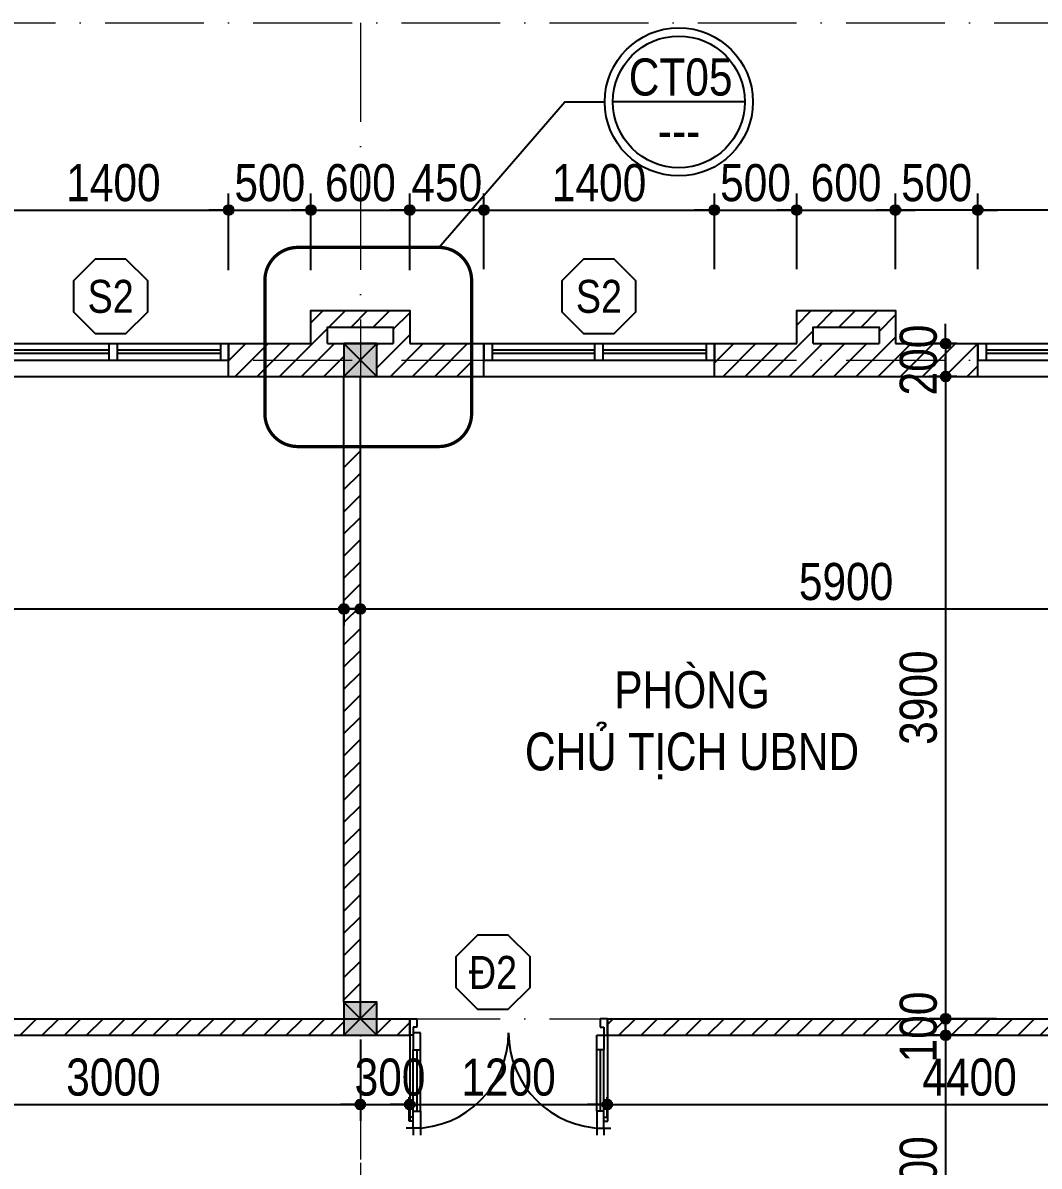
# Model space of a CAD drawing. Extents: x -1107188 to -523840, y 39692 to 514392.
# Drawn here: x -1075670 to -1069497, y 477881 to 484823 of the extents above; entities that cross this region are included whole.
import ezdxf
from ezdxf.enums import TextEntityAlignment as Align

# ---------------------------------------------------------------- set-up
doc = ezdxf.new("R2010")
doc.units = 0
doc.linetypes.add('ACAD_ISO10W100', pattern=[18, 12, -3, 0, -3])
doc.linetypes.add('DASHED2', pattern=[0.375, 0.25, -0.125])
doc.layers.get('DEFPOINTS').update_dxf_attribs({"linetype": 'CONTINUOUS'})
for name, color, linetype in [('009', 251, 'CONTINUOUS'), ('daucat', 220, 'CONTINUOUS'), ('DIM', 1, 'CONTINUOUS'), ('DOOR', 20, 'CONTINUOUS'), ('MEDIUM', 2, 'CONTINUOUS'), ('TAGS', 60, 'CONTINUOUS'), ('TEXT', 7, 'CONTINUOUS'), ('TUONG', 131, 'CONTINUOUS'), ('WALL', 4, 'CONTINUOUS')]:
    doc.layers.add(name, color=color, linetype=linetype)
doc.layers.add('TRUC', color=24, linetype='CONTINUOUS', lineweight=0)
doc.styles.add('1', font='', dxfattribs={"height": 250})
doc.styles.add('HEL-CONDENSE', font='')
doc.styles.add('VNI-HELVE-CONDENSEN', font='')
doc.styles.get('1').set_extended_font_data('VNI-Helve-Condense')
doc.styles.get('HEL-CONDENSE').set_extended_font_data('VNI-Helve-Condense')
doc.styles.get('VNI-HELVE-CONDENSEN').set_extended_font_data('VNI-Helve-Condense')
doc.dimstyles.new('D100', dxfattribs={"dimtxt": 225, "dimasz": 1.2, "dimexe": 100, "dimexo": 0, "dimgap": 50, "dimtad": 1, "dimdec": 0, "dimzin": 13, "dimdsep": 46, "dimtxsty": 'HEL-CONDENSE', "dimblk": 'D50', "dimcen": 0, "dimclrd": 1, "dimclre": 1, "dimclrt": 7, "dimadec": 0, "dimazin": 0, "dimtfac": 1, "dimtdec": 0, "dimtmove": 0, "dimatfit": 3, "dimldrblk": 'D50', "dimfxl": 1, "dimtolj": 1, "dimtzin": 13, "dimarcsym": 0})

# ---------------------------------------------------------------- blocks, each defined once
blk = doc.blocks.new('s11')
at = {"layer": 'DOOR'}
for p, q in [((0, 0), (0, -100)), ((1400, 0), (0, 0)), ((50, 0), (50, -100)), ((1350, 0), (1350, -100)), ((1400, 0), (1400, -100)), ((1400, -100), (0, -100))]:
    blk.add_line(p, q, dxfattribs=at)
at = {"layer": 'DOOR', "linetype": 'ByBlock', "lineweight": -2}
for p, q in [((675, -100), (675, 0)), ((725, -100), (725, 0))]:
    blk.add_line(p, q, dxfattribs=at)
at = {"layer": 'DOOR', "color": 251}
for p, q in [((50, -40), (675, -40)), ((50, -60), (675, -60)), ((725, -40), (1350, -40)), ((725, -60), (1350, -60))]:
    blk.add_line(p, q, dxfattribs=at)
blk = doc.blocks.new('A$C225A2996')
at = {"layer": 'WALL'}
blk.add_hatch(color=4, dxfattribs=at).paths.add_polyline_path([(531.4, 81.6), (731.4, 81.6), (731.4, 281.6), (531.4, 281.6)])
at = {"layer": 'WALL', "color": 4}
for p, q in [((531.4, 281.6), (731.4, 81.6)), ((531.4, 81.6), (731.4, 281.6))]:
    blk.add_line(p, q, dxfattribs=at)
blk.add_lwpolyline([(531.4, 81.6), (731.4, 81.6), (731.4, 281.6), (531.4, 281.6)], close=True, dxfattribs=at)
blk = doc.blocks.new('KH-CUADI')
at = {"layer": 'TAGS'}
blk.add_lwpolyline([(-124.3, 300), (-300, 124.3), (-300, -124.3), (-124.3, -300), (124.3, -300), (300, -124.3), (300, 124.3), (124.3, 300)], close=True, dxfattribs=at)
at = {"layer": 'TAGS', "style": 'VNI-HELVE-CONDENSEN'}
blk.add_attdef('D', text='', height=300, dxfattribs=at).set_placement((0, 0), align=Align.MIDDLE)
blk = doc.blocks.new('A$C48B57989')
at = {"layer": 'DOOR'}
for p, q in [((-446, 752.5), (-403.1, 752.5)), ((-446, 652.5), (-446, 752.5)), ((-403.1, 702.5), (-424.6, 702.5)), ((-424.6, 702.5), (-424.6, 652.5)), ((-403.1, 752.5), (-403.1, 702.5)), ((711.1, 752.5), (711.1, 702.5)), ((754, 752.5), (711.1, 752.5)), ((711.1, 702.5), (732.6, 702.5)), ((732.6, 702.5), (732.6, 652.5)), ((754, 652.5), (754, 752.5)), ((-424.6, 652.5), (-446, 652.5)), ((-381.7, 666.8), (-424.6, 666.8)), ((-424.6, 666.8), (-424.6, 563.9)), ((-381.7, 563.9), (-381.7, 666.8)), ((689.7, 563.9), (689.7, 652.5)), ((689.7, 652.5), (732.6, 652.5)), ((732.6, 652.5), (754, 652.5)), ((732.6, 652.5), (732.6, 563.9)), ((-424.6, 563.9), (-381.7, 563.9)), ((-424.6, 171.4), (-424.6, 563.9)), ((-403.1, 563.9), (-403.1, 191)), ((-381.7, 191), (-381.7, 563.9)), ((689.7, 191), (689.7, 563.9)), ((732.6, 563.9), (689.7, 563.9)), ((711.1, 563.9), (711.1, 191)), ((732.6, 171.4), (732.6, 563.9)), ((-448.8, 131.8), (-448.8, 277.2)), ((-443.9, 277.2), (-448.8, 277.2)), ((-443.9, 156), (-443.9, 277.2)), ((752, 156), (752, 277.2)), ((752, 277.2), (756.8, 277.2)), ((756.8, 131.8), (756.8, 277.2)), ((-424.6, 156), (-443.9, 156)), ((-424.6, 191), (-381.7, 191)), ((-424.6, 88.2), (-424.6, 191)), ((-424.6, 131.8), (-424.6, 156)), ((-381.7, 191), (-381.7, 88.2)), ((732.6, 191), (689.7, 191)), ((689.7, 191), (689.7, 88.2)), ((732.6, 88.2), (732.6, 191)), ((732.6, 131.8), (732.6, 156)), ((732.6, 156), (752, 156)), ((-424.6, 88.2), (-467.4, 88.2)), ((-424.6, 131.8), (-448.8, 131.8)), ((-424.6, 88.2), (-424.6, 45.3)), ((-381.7, 88.2), (-424.6, 88.2)), ((-381.7, 88.2), (-381.7, 45.3)), ((689.7, 88.2), (689.7, 45.3)), ((689.7, 88.2), (732.6, 88.2)), ((732.6, 131.8), (756.8, 131.8)), ((732.6, 88.2), (732.6, 45.3)), ((732.6, 88.2), (775.4, 88.2))]:
    blk.add_line(p, q, dxfattribs=at)
at = {"layer": 'DOOR', "color": 251}
for centre, major_axis, start_param, end_param in [((-424.6, 666.8), (409.1, 409.1), 3.926991, 5.497787), ((732.6, 666.8), (-409.1, 409.1), 0.785398, 2.356194)]:
    blk.add_ellipse(centre, major_axis=major_axis, ratio=1, start_param=start_param, end_param=end_param, dxfattribs=at)
blk = doc.blocks.new('D50')
at = {"layer": 'DIM'}
blk.add_hatch(color=256, dxfattribs=at).paths.add_polyline_path([(25, 0, 1), (-25, 0, 1)])
blk.add_line((25, 0), (100, 0), dxfattribs=at)
blk.add_circle((0, 0), 25, dxfattribs=at)
blk = doc.blocks.new('*D203')
at = {"layer": 'DEFPOINTS', "color": 0, "transparency": 16777216}
for p in [(-1073319.9, 483686.4), (-1073919.9, 483321.7), (-1073319.9, 483321.7)]:
    blk.add_point(p, dxfattribs=at)
at = {"layer": 'DIM', "color": 1, "lineweight": -2, "transparency": 16777216}
for p, q in [((-1073919.9, 483321.7), (-1073919.9, 483786.4)), ((-1073319.9, 483321.7), (-1073319.9, 483786.4)), ((-1073918.7, 483686.4), (-1073321.1, 483686.4))]:
    blk.add_line(p, q, dxfattribs=at)
at = {"layer": 'DIM', "color": 1, "lineweight": -2, "transparency": 16777216, "xscale": 1.199999999999999, "yscale": 1.199999999999999, "zscale": 1.199999999999999, "rotation": 180}
blk.add_blockref('D50', (-1073919.9, 483686.4), dxfattribs=at)
at = {"layer": 'DIM', "color": 1, "lineweight": -2, "transparency": 16777216, "xscale": 1.199999999999999, "yscale": 1.199999999999999, "zscale": 1.199999999999999}
blk.add_blockref('D50', (-1073319.9, 483686.4), dxfattribs=at)
at = {"layer": 'DIM', "color": 7, "transparency": 16777216, "insert": (-1073619.9, 483851.3), "char_height": 225, "attachment_point": 5, "style": 'HEL-CONDENSE'}
blk.add_mtext('\\A1;600', dxfattribs=at)
blk = doc.blocks.new('*D204')
at = {"layer": 'DEFPOINTS', "color": 0, "transparency": 16777216}
for p in [(-1072869.9, 483686.4), (-1073319.9, 483321.7), (-1072869.9, 483328)]:
    blk.add_point(p, dxfattribs=at)
at = {"layer": 'DIM', "color": 1, "lineweight": -2, "transparency": 16777216}
for p, q in [((-1073319.9, 483321.7), (-1073319.9, 483786.4)), ((-1072869.9, 483328), (-1072869.9, 483786.4)), ((-1073318.7, 483686.4), (-1072871.1, 483686.4))]:
    blk.add_line(p, q, dxfattribs=at)
at = {"layer": 'DIM', "color": 1, "lineweight": -2, "transparency": 16777216, "xscale": 1.199999999999999, "yscale": 1.199999999999999, "zscale": 1.199999999999999, "rotation": 180}
blk.add_blockref('D50', (-1073319.9, 483686.4), dxfattribs=at)
at = {"layer": 'DIM', "color": 1, "lineweight": -2, "transparency": 16777216, "xscale": 1.199999999999999, "yscale": 1.199999999999999, "zscale": 1.199999999999999}
blk.add_blockref('D50', (-1072869.9, 483686.4), dxfattribs=at)
at = {"layer": 'DIM', "color": 7, "transparency": 16777216, "insert": (-1073094.9, 483851.3), "char_height": 225, "attachment_point": 5, "style": 'HEL-CONDENSE'}
blk.add_mtext('\\A1;450', dxfattribs=at)
blk = doc.blocks.new('*D205')
at = {"layer": 'DEFPOINTS', "color": 0, "transparency": 16777216}
for p in [(-1070369.9, 483686.4), (-1070969.9, 483328), (-1070369.9, 483328)]:
    blk.add_point(p, dxfattribs=at)
at = {"layer": 'DIM', "color": 1, "lineweight": -2, "transparency": 16777216}
for p, q in [((-1070969.9, 483328), (-1070969.9, 483786.4)), ((-1070369.9, 483328), (-1070369.9, 483786.4)), ((-1070968.7, 483686.4), (-1070371.1, 483686.4))]:
    blk.add_line(p, q, dxfattribs=at)
at = {"layer": 'DIM', "color": 1, "lineweight": -2, "transparency": 16777216, "xscale": 1.199999999999999, "yscale": 1.199999999999999, "zscale": 1.199999999999999, "rotation": 180}
blk.add_blockref('D50', (-1070969.9, 483686.4), dxfattribs=at)
at = {"layer": 'DIM', "color": 1, "lineweight": -2, "transparency": 16777216, "xscale": 1.199999999999999, "yscale": 1.199999999999999, "zscale": 1.199999999999999}
blk.add_blockref('D50', (-1070369.9, 483686.4), dxfattribs=at)
at = {"layer": 'DIM', "color": 7, "transparency": 16777216, "insert": (-1070669.9, 483851.3), "char_height": 225, "attachment_point": 5, "style": 'HEL-CONDENSE'}
blk.add_mtext('\\A1;600', dxfattribs=at)
blk = doc.blocks.new('*D266')
at = {"layer": 'DEFPOINTS', "color": 0, "transparency": 16777216}
for p in [(-1069997, 482875.8), (-1070065.2, 482675.8), (-1069997, 482675.8)]:
    blk.add_point(p, dxfattribs=at)
at = {"layer": 'DIM', "color": 1, "lineweight": -2, "transparency": 16777216}
for p, q in [((-1069997, 482875.8), (-1070165.2, 482875.8)), ((-1070065.2, 482874.6), (-1070065.2, 482677)), ((-1069997, 482675.8), (-1070165.2, 482675.8))]:
    blk.add_line(p, q, dxfattribs=at)
at = {"layer": 'DIM', "color": 1, "lineweight": -2, "transparency": 16777216, "xscale": 1.199999999999999, "yscale": 1.199999999999999, "zscale": 1.199999999999999}
for p, rotation in [((-1070065.2, 482875.8), 90), ((-1070065.2, 482675.8), 270)]:
    blk.add_blockref('D50', p, dxfattribs=dict(at, rotation=rotation))
at = {"layer": 'DIM', "color": 7, "transparency": 16777216, "insert": (-1070230.1, 482775.8), "char_height": 225, "attachment_point": 5, "rotation": 90, "style": 'HEL-CONDENSE'}
blk.add_mtext('\\A1;200', dxfattribs=at)
blk = doc.blocks.new('*D267')
at = {"layer": 'DEFPOINTS', "color": 0, "transparency": 16777216}
for p in [(-1069997, 482675.8), (-1070065.2, 478775.8), (-1069755.4, 478775.8)]:
    blk.add_point(p, dxfattribs=at)
at = {"layer": 'DIM', "color": 1, "lineweight": -2, "transparency": 16777216}
for p, q in [((-1069997, 482675.8), (-1070165.2, 482675.8)), ((-1070065.2, 482674.6), (-1070065.2, 478777)), ((-1069755.4, 478775.8), (-1070165.2, 478775.8))]:
    blk.add_line(p, q, dxfattribs=at)
at = {"layer": 'DIM', "color": 1, "lineweight": -2, "transparency": 16777216, "xscale": 1.199999999999999, "yscale": 1.199999999999999, "zscale": 1.199999999999999}
for p, rotation in [((-1070065.2, 482675.8), 90), ((-1070065.2, 478775.8), 270)]:
    blk.add_blockref('D50', p, dxfattribs=dict(at, rotation=rotation))
at = {"layer": 'DIM', "color": 7, "transparency": 16777216, "insert": (-1070230.1, 480725.8), "char_height": 225, "attachment_point": 5, "rotation": 90, "style": 'HEL-CONDENSE'}
blk.add_mtext('\\A1;3900', dxfattribs=at)
blk = doc.blocks.new('*D268')
at = {"layer": 'DEFPOINTS', "color": 0, "transparency": 16777216}
for p in [(-1069755.4, 478775.8), (-1070065.2, 478675.8), (-1069755.4, 478675.8)]:
    blk.add_point(p, dxfattribs=at)
at = {"layer": 'DIM', "color": 1, "lineweight": -2, "transparency": 16777216}
for p, q in [((-1069755.4, 478775.8), (-1070165.2, 478775.8)), ((-1070065.2, 478777), (-1070065.2, 478778.2)), ((-1070065.2, 478775.8), (-1070065.2, 478675.8)), ((-1069755.4, 478675.8), (-1070165.2, 478675.8)), ((-1070065.2, 478674.6), (-1070065.2, 478673.4))]:
    blk.add_line(p, q, dxfattribs=at)
at = {"layer": 'DIM', "color": 1, "lineweight": -2, "transparency": 16777216, "xscale": 1.199999999999999, "yscale": 1.199999999999999, "zscale": 1.199999999999999}
for p, rotation in [((-1070065.2, 478775.8), 270), ((-1070065.2, 478675.8), 90)]:
    blk.add_blockref('D50', p, dxfattribs=dict(at, rotation=rotation))
at = {"layer": 'DIM', "color": 7, "transparency": 16777216, "insert": (-1070230.1, 478725.8), "char_height": 225, "attachment_point": 5, "rotation": 90, "style": 'HEL-CONDENSE'}
blk.add_mtext('\\A1;100', dxfattribs=at)
blk = doc.blocks.new('*D269')
at = {"layer": 'DEFPOINTS', "color": 0, "transparency": 16777216}
for p in [(-1069755.4, 478675.8), (-1070065.2, 476875.8), (-1069593.3, 476875.8)]:
    blk.add_point(p, dxfattribs=at)
at = {"layer": 'DIM', "color": 1, "lineweight": -2, "transparency": 16777216}
for p, q in [((-1069755.4, 478675.8), (-1070165.2, 478675.8)), ((-1070065.2, 478674.6), (-1070065.2, 476877)), ((-1069593.3, 476875.8), (-1070165.2, 476875.8))]:
    blk.add_line(p, q, dxfattribs=at)
at = {"layer": 'DIM', "color": 1, "lineweight": -2, "transparency": 16777216, "xscale": 1.199999999999999, "yscale": 1.199999999999999, "zscale": 1.199999999999999}
for p, rotation in [((-1070065.2, 478675.8), 90), ((-1070065.2, 476875.8), 270)]:
    blk.add_blockref('D50', p, dxfattribs=dict(at, rotation=rotation))
at = {"layer": 'DIM', "color": 7, "transparency": 16777216, "insert": (-1070230.1, 477775.8), "char_height": 225, "attachment_point": 5, "rotation": 90, "style": 'HEL-CONDENSE'}
blk.add_mtext('\\A1;1800', dxfattribs=at)
blk = doc.blocks.new('*D329')
at = {"layer": 'DEFPOINTS', "color": 0, "linetype": 'Continuous', "transparency": 16777216}
for p in [(-1076619.9, 478675.8), (-1073619.9, 478650.8), (-1073619.9, 478255.3)]:
    blk.add_point(p, dxfattribs=at)
at = {"layer": 'DIM', "color": 1, "linetype": 'Continuous', "lineweight": -2, "transparency": 16777216}
for p, q in [((-1076619.9, 478675.8), (-1076619.9, 478155.3)), ((-1073619.9, 478650.8), (-1073619.9, 478155.3)), ((-1076618.7, 478255.3), (-1073621.1, 478255.3))]:
    blk.add_line(p, q, dxfattribs=at)
at = {"layer": 'DIM', "color": 1, "linetype": 'Continuous', "lineweight": -2, "transparency": 16777216, "xscale": 1.199999999999999, "yscale": 1.199999999999999, "zscale": 1.199999999999999, "rotation": 180}
blk.add_blockref('D50', (-1076619.9, 478255.3), dxfattribs=at)
at = {"layer": 'DIM', "color": 1, "linetype": 'Continuous', "lineweight": -2, "transparency": 16777216, "xscale": 1.199999999999999, "yscale": 1.199999999999999, "zscale": 1.199999999999999}
blk.add_blockref('D50', (-1073619.9, 478255.3), dxfattribs=at)
at = {"layer": 'DIM', "color": 7, "linetype": 'Continuous', "transparency": 16777216, "insert": (-1075119.9, 478420.2), "char_height": 225, "attachment_point": 5, "style": 'HEL-CONDENSE'}
blk.add_mtext('\\A1;3000', dxfattribs=at)
blk = doc.blocks.new('*D330')
at = {"layer": 'DEFPOINTS', "color": 0, "linetype": 'Continuous', "transparency": 16777216}
for p in [(-1073619.9, 478650.8), (-1073319.9, 478675.8), (-1073319.9, 478255.3)]:
    blk.add_point(p, dxfattribs=at)
at = {"layer": 'DIM', "color": 1, "linetype": 'Continuous', "lineweight": -2, "transparency": 16777216}
for p, q in [((-1073619.9, 478650.8), (-1073619.9, 478155.3)), ((-1073319.9, 478675.8), (-1073319.9, 478155.3)), ((-1073618.7, 478255.3), (-1073321.1, 478255.3))]:
    blk.add_line(p, q, dxfattribs=at)
at = {"layer": 'DIM', "color": 1, "linetype": 'Continuous', "lineweight": -2, "transparency": 16777216, "xscale": 1.199999999999999, "yscale": 1.199999999999999, "zscale": 1.199999999999999, "rotation": 180}
blk.add_blockref('D50', (-1073619.9, 478255.3), dxfattribs=at)
at = {"layer": 'DIM', "color": 1, "linetype": 'Continuous', "lineweight": -2, "transparency": 16777216, "xscale": 1.199999999999999, "yscale": 1.199999999999999, "zscale": 1.199999999999999}
blk.add_blockref('D50', (-1073319.9, 478255.3), dxfattribs=at)
at = {"layer": 'DIM', "color": 7, "linetype": 'Continuous', "transparency": 16777216, "insert": (-1073439.9, 478420.2), "char_height": 225, "attachment_point": 5, "style": 'HEL-CONDENSE'}
blk.add_mtext('\\A1;300', dxfattribs=at)
blk = doc.blocks.new('*D331')
at = {"layer": 'DEFPOINTS', "color": 0, "linetype": 'Continuous', "transparency": 16777216}
for p in [(-1073319.9, 478675.8), (-1072119.9, 478675.8), (-1072119.9, 478255.3)]:
    blk.add_point(p, dxfattribs=at)
at = {"layer": 'DIM', "color": 1, "linetype": 'Continuous', "lineweight": -2, "transparency": 16777216}
for p, q in [((-1073319.9, 478675.8), (-1073319.9, 478155.3)), ((-1072119.9, 478675.8), (-1072119.9, 478155.3)), ((-1073318.7, 478255.3), (-1072121.1, 478255.3))]:
    blk.add_line(p, q, dxfattribs=at)
at = {"layer": 'DIM', "color": 1, "linetype": 'Continuous', "lineweight": -2, "transparency": 16777216, "xscale": 1.199999999999999, "yscale": 1.199999999999999, "zscale": 1.199999999999999, "rotation": 180}
blk.add_blockref('D50', (-1073319.9, 478255.3), dxfattribs=at)
at = {"layer": 'DIM', "color": 1, "linetype": 'Continuous', "lineweight": -2, "transparency": 16777216, "xscale": 1.199999999999999, "yscale": 1.199999999999999, "zscale": 1.199999999999999}
blk.add_blockref('D50', (-1072119.9, 478255.3), dxfattribs=at)
at = {"layer": 'DIM', "color": 7, "linetype": 'Continuous', "transparency": 16777216, "insert": (-1072719.9, 478420.2), "char_height": 225, "attachment_point": 5, "style": 'HEL-CONDENSE'}
blk.add_mtext('\\A1;1200', dxfattribs=at)
blk = doc.blocks.new('*D332')
at = {"layer": 'DEFPOINTS', "color": 0, "linetype": 'Continuous', "transparency": 16777216}
for p in [(-1072119.9, 478675.8), (-1067719.9, 478675.8), (-1067719.9, 478255.3)]:
    blk.add_point(p, dxfattribs=at)
at = {"layer": 'DIM', "color": 1, "linetype": 'Continuous', "lineweight": -2, "transparency": 16777216}
for p, q in [((-1072119.9, 478675.8), (-1072119.9, 478155.3)), ((-1067719.9, 478675.8), (-1067719.9, 478155.3)), ((-1072118.7, 478255.3), (-1067721.1, 478255.3))]:
    blk.add_line(p, q, dxfattribs=at)
at = {"layer": 'DIM', "color": 1, "linetype": 'Continuous', "lineweight": -2, "transparency": 16777216, "xscale": 1.199999999999999, "yscale": 1.199999999999999, "zscale": 1.199999999999999, "rotation": 180}
blk.add_blockref('D50', (-1072119.9, 478255.3), dxfattribs=at)
at = {"layer": 'DIM', "color": 1, "linetype": 'Continuous', "lineweight": -2, "transparency": 16777216, "xscale": 1.199999999999999, "yscale": 1.199999999999999, "zscale": 1.199999999999999}
blk.add_blockref('D50', (-1067719.9, 478255.3), dxfattribs=at)
at = {"layer": 'DIM', "color": 7, "linetype": 'Continuous', "transparency": 16777216, "insert": (-1069919.9, 478420.2), "char_height": 225, "attachment_point": 5, "style": 'HEL-CONDENSE'}
blk.add_mtext('\\A1;4400', dxfattribs=at)
blk = doc.blocks.new('A$C5F494123')
at = {"layer": 'TAGS', "color": 254, "ltscale": 1000}
blk.add_line((400, 0), (-400, 0), dxfattribs=at)
at = {"layer": 'TAGS', "ltscale": 1000}
blk.add_circle((0, 0), 450, dxfattribs=at)
at = {"layer": 'TAGS', "color": 254, "ltscale": 1000}
blk.add_circle((0, 0), 400, dxfattribs=at)
at = {"layer": 'TAGS', "ltscale": 1000, "style": 'VNI-HELVE-CONDENSEN'}
blk.add_attdef('A', (-84, 67), '', height=225, dxfattribs=at)
blk.add_attdef('A', text='', height=225, dxfattribs=at).set_placement((1.1, -61.7), align=Align.TOP_CENTER)
blk = doc.blocks.new('*D362')
at = {"layer": 'DEFPOINTS', "color": 0, "transparency": 16777216}
for p in [(-1069869.9, 483686.4), (-1069869.9, 483328), (-1068469.9, 483328)]:
    blk.add_point(p, dxfattribs=at)
at = {"layer": 'DIM', "color": 1, "lineweight": -2, "transparency": 16777216}
for p, q in [((-1069869.9, 483328), (-1069869.9, 483786.4)), ((-1068469.9, 483328), (-1068469.9, 483786.4)), ((-1068471.1, 483686.4), (-1069868.7, 483686.4))]:
    blk.add_line(p, q, dxfattribs=at)
at = {"layer": 'DIM', "color": 1, "lineweight": -2, "transparency": 16777216, "xscale": 1.199999999999999, "yscale": 1.199999999999999, "zscale": 1.199999999999999, "rotation": 180}
blk.add_blockref('D50', (-1069869.9, 483686.4), dxfattribs=at)
at = {"layer": 'DIM', "color": 1, "lineweight": -2, "transparency": 16777216, "xscale": 1.199999999999999, "yscale": 1.199999999999999, "zscale": 1.199999999999999}
blk.add_blockref('D50', (-1068469.9, 483686.4), dxfattribs=at)
at = {"layer": 'DIM', "color": 7, "transparency": 16777216, "insert": (-1069169.9, 483851.3), "char_height": 225, "attachment_point": 5, "style": 'HEL-CONDENSE'}
blk.add_mtext('\\A1;1400', dxfattribs=at)
blk = doc.blocks.new('*D363')
at = {"layer": 'DEFPOINTS', "color": 0, "transparency": 16777216}
for p in [(-1070369.9, 483686.4), (-1070369.9, 483328), (-1069869.9, 483328)]:
    blk.add_point(p, dxfattribs=at)
at = {"layer": 'DIM', "color": 1, "lineweight": -2, "transparency": 16777216}
for p, q in [((-1070369.9, 483328), (-1070369.9, 483786.4)), ((-1069869.9, 483328), (-1069869.9, 483786.4)), ((-1069871.1, 483686.4), (-1070368.7, 483686.4))]:
    blk.add_line(p, q, dxfattribs=at)
at = {"layer": 'DIM', "color": 1, "lineweight": -2, "transparency": 16777216, "xscale": 1.199999999999999, "yscale": 1.199999999999999, "zscale": 1.199999999999999, "rotation": 180}
blk.add_blockref('D50', (-1070369.9, 483686.4), dxfattribs=at)
at = {"layer": 'DIM', "color": 1, "lineweight": -2, "transparency": 16777216, "xscale": 1.199999999999999, "yscale": 1.199999999999999, "zscale": 1.199999999999999}
blk.add_blockref('D50', (-1069869.9, 483686.4), dxfattribs=at)
at = {"layer": 'DIM', "color": 7, "transparency": 16777216, "insert": (-1070119.9, 483851.3), "char_height": 225, "attachment_point": 5, "style": 'HEL-CONDENSE'}
blk.add_mtext('\\A1;500', dxfattribs=at)
blk = doc.blocks.new('*D364')
at = {"layer": 'DEFPOINTS', "color": 0, "transparency": 16777216}
for p in [(-1071469.9, 483686.4), (-1072869.9, 483328), (-1071469.9, 483328)]:
    blk.add_point(p, dxfattribs=at)
at = {"layer": 'DIM', "color": 1, "lineweight": -2, "transparency": 16777216}
for p, q in [((-1072869.9, 483328), (-1072869.9, 483786.4)), ((-1071469.9, 483328), (-1071469.9, 483786.4)), ((-1072868.7, 483686.4), (-1071471.1, 483686.4))]:
    blk.add_line(p, q, dxfattribs=at)
at = {"layer": 'DIM', "color": 1, "lineweight": -2, "transparency": 16777216, "xscale": 1.199999999999999, "yscale": 1.199999999999999, "zscale": 1.199999999999999, "rotation": 180}
blk.add_blockref('D50', (-1072869.9, 483686.4), dxfattribs=at)
at = {"layer": 'DIM', "color": 1, "lineweight": -2, "transparency": 16777216, "xscale": 1.199999999999999, "yscale": 1.199999999999999, "zscale": 1.199999999999999}
blk.add_blockref('D50', (-1071469.9, 483686.4), dxfattribs=at)
at = {"layer": 'DIM', "color": 7, "transparency": 16777216, "insert": (-1072169.9, 483851.3), "char_height": 225, "attachment_point": 5, "style": 'HEL-CONDENSE'}
blk.add_mtext('\\A1;1400', dxfattribs=at)
blk = doc.blocks.new('*D365')
at = {"layer": 'DEFPOINTS', "color": 0, "transparency": 16777216}
for p in [(-1070969.9, 483686.4), (-1071469.9, 483328), (-1070969.9, 483328)]:
    blk.add_point(p, dxfattribs=at)
at = {"layer": 'DIM', "color": 1, "lineweight": -2, "transparency": 16777216}
for p, q in [((-1071469.9, 483328), (-1071469.9, 483786.4)), ((-1070969.9, 483328), (-1070969.9, 483786.4)), ((-1071468.7, 483686.4), (-1070971.1, 483686.4))]:
    blk.add_line(p, q, dxfattribs=at)
at = {"layer": 'DIM', "color": 1, "lineweight": -2, "transparency": 16777216, "xscale": 1.199999999999999, "yscale": 1.199999999999999, "zscale": 1.199999999999999, "rotation": 180}
blk.add_blockref('D50', (-1071469.9, 483686.4), dxfattribs=at)
at = {"layer": 'DIM', "color": 1, "lineweight": -2, "transparency": 16777216, "xscale": 1.199999999999999, "yscale": 1.199999999999999, "zscale": 1.199999999999999}
blk.add_blockref('D50', (-1070969.9, 483686.4), dxfattribs=at)
at = {"layer": 'DIM', "color": 7, "transparency": 16777216, "insert": (-1071219.9, 483851.3), "char_height": 225, "attachment_point": 5, "style": 'HEL-CONDENSE'}
blk.add_mtext('\\A1;500', dxfattribs=at)
blk = doc.blocks.new('*D352')
at = {"layer": 'DEFPOINTS', "color": 0, "transparency": 16777216}
for p in [(-1074419.9, 483686.4), (-1075819.9, 483321.7), (-1074419.9, 483321.7)]:
    blk.add_point(p, dxfattribs=at)
at = {"layer": 'DIM', "color": 1, "lineweight": -2, "transparency": 16777216}
for p, q in [((-1075819.9, 483321.7), (-1075819.9, 483786.4)), ((-1074419.9, 483321.7), (-1074419.9, 483786.4)), ((-1075818.7, 483686.4), (-1074421.1, 483686.4))]:
    blk.add_line(p, q, dxfattribs=at)
at = {"layer": 'DIM', "color": 1, "lineweight": -2, "transparency": 16777216, "xscale": 1.199999999999999, "yscale": 1.199999999999999, "zscale": 1.199999999999999, "rotation": 180}
blk.add_blockref('D50', (-1075819.9, 483686.4), dxfattribs=at)
at = {"layer": 'DIM', "color": 1, "lineweight": -2, "transparency": 16777216, "xscale": 1.199999999999999, "yscale": 1.199999999999999, "zscale": 1.199999999999999}
blk.add_blockref('D50', (-1074419.9, 483686.4), dxfattribs=at)
at = {"layer": 'DIM', "color": 7, "transparency": 16777216, "insert": (-1075119.9, 483851.3), "char_height": 225, "attachment_point": 5, "style": 'HEL-CONDENSE'}
blk.add_mtext('\\A1;1400', dxfattribs=at)
blk = doc.blocks.new('*D353')
at = {"layer": 'DEFPOINTS', "color": 0, "transparency": 16777216}
for p in [(-1073919.9, 483686.4), (-1074419.9, 483321.7), (-1073919.9, 483321.7)]:
    blk.add_point(p, dxfattribs=at)
at = {"layer": 'DIM', "color": 1, "lineweight": -2, "transparency": 16777216}
for p, q in [((-1074419.9, 483321.7), (-1074419.9, 483786.4)), ((-1073919.9, 483321.7), (-1073919.9, 483786.4)), ((-1074418.7, 483686.4), (-1073921.1, 483686.4))]:
    blk.add_line(p, q, dxfattribs=at)
at = {"layer": 'DIM', "color": 1, "lineweight": -2, "transparency": 16777216, "xscale": 1.199999999999999, "yscale": 1.199999999999999, "zscale": 1.199999999999999, "rotation": 180}
blk.add_blockref('D50', (-1074419.9, 483686.4), dxfattribs=at)
at = {"layer": 'DIM', "color": 1, "lineweight": -2, "transparency": 16777216, "xscale": 1.199999999999999, "yscale": 1.199999999999999, "zscale": 1.199999999999999}
blk.add_blockref('D50', (-1073919.9, 483686.4), dxfattribs=at)
at = {"layer": 'DIM', "color": 7, "transparency": 16777216, "insert": (-1074169.9, 483851.3), "char_height": 225, "attachment_point": 5, "style": 'HEL-CONDENSE'}
blk.add_mtext('\\A1;500', dxfattribs=at)
blk = doc.blocks.new('*D377')
at = {"layer": 'DEFPOINTS', "color": 0, "transparency": 16777216}
for p in [(-1082119.9, 481275.7), (-1073719.9, 481275.7), (-1073719.9, 481264.6)]:
    blk.add_point(p, dxfattribs=at)
at = {"layer": 'DIM', "color": 1, "lineweight": -2, "transparency": 16777216}
for p, q in [((-1082119.9, 481275.7), (-1082119.9, 481164.6)), ((-1082118.7, 481264.6), (-1073721.1, 481264.6)), ((-1073719.9, 481275.7), (-1073719.9, 481164.6))]:
    blk.add_line(p, q, dxfattribs=at)
at = {"layer": 'DIM', "color": 1, "lineweight": -2, "transparency": 16777216, "xscale": 1.199999999999999, "yscale": 1.199999999999999, "zscale": 1.199999999999999, "rotation": 180}
blk.add_blockref('D50', (-1082119.9, 481264.6), dxfattribs=at)
at = {"layer": 'DIM', "color": 1, "lineweight": -2, "transparency": 16777216, "xscale": 1.199999999999999, "yscale": 1.199999999999999, "zscale": 1.199999999999999}
blk.add_blockref('D50', (-1073719.9, 481264.6), dxfattribs=at)
at = {"layer": 'DIM', "color": 7, "transparency": 16777216, "insert": (-1077919.9, 481429.5), "char_height": 225, "attachment_point": 5, "style": 'HEL-CONDENSE'}
blk.add_mtext('\\A1;8400', dxfattribs=at)
blk = doc.blocks.new('*D378')
at = {"layer": 'DEFPOINTS', "color": 0, "transparency": 16777216}
for p in [(-1067719.9, 481264.6), (-1073619.9, 480890.2), (-1067719.9, 480890.2)]:
    blk.add_point(p, dxfattribs=at)
at = {"layer": 'DIM', "color": 1, "lineweight": -2, "transparency": 16777216}
for p, q in [((-1073619.9, 480890.2), (-1073619.9, 481364.6)), ((-1067719.9, 480890.2), (-1067719.9, 481364.6)), ((-1073618.7, 481264.6), (-1067721.1, 481264.6))]:
    blk.add_line(p, q, dxfattribs=at)
at = {"layer": 'DIM', "color": 1, "lineweight": -2, "transparency": 16777216, "xscale": 1.199999999999999, "yscale": 1.199999999999999, "zscale": 1.199999999999999, "rotation": 180}
blk.add_blockref('D50', (-1073619.9, 481264.6), dxfattribs=at)
at = {"layer": 'DIM', "color": 1, "lineweight": -2, "transparency": 16777216, "xscale": 1.199999999999999, "yscale": 1.199999999999999, "zscale": 1.199999999999999}
blk.add_blockref('D50', (-1067719.9, 481264.6), dxfattribs=at)
at = {"layer": 'DIM', "color": 7, "transparency": 16777216, "insert": (-1070669.9, 481429.5), "char_height": 225, "attachment_point": 5, "style": 'HEL-CONDENSE'}
blk.add_mtext('\\A1;5900', dxfattribs=at)

msp = doc.modelspace()

# ---------------------------------------------------------------- hatches: boundary and pattern name
at = {"layer": '009'}
h = msp.add_hatch(dxfattribs=at)
h.set_pattern_fill('ANSI31', color=256, scale=30, style=0)
h.set_pattern_definition([(45, (-2399621.04, 99015.24), (-67.351921, 67.351921), [])])
h.paths.add_polyline_path([(-1073719.891, 482875.801), (-1073819.891, 482875.801), (-1073819.891, 482975.801), (-1073419.891, 482975.801), (-1073419.891, 482875.801), (-1073519.891, 482875.801), (-1073519.891, 482675.801), (-1072944.274, 482675.801), (-1072944.274, 482875.801), (-1073319.891, 482875.801), (-1073319.891, 483075.801), (-1073919.891, 483075.801), (-1073919.891, 482875.801), (-1074199.883, 482875.801), (-1074199.883, 482675.801), (-1073719.891, 482675.801)])
h.paths.add_polyline_path([(-1074199.883, 482875.801), (-1074419.891, 482875.801), (-1074419.891, 482675.801), (-1074199.883, 482675.801)])
h.paths.add_polyline_path([(-1073619.891, 482250.307), (-1073719.891, 482250.307), (-1073719.891, 478875.801), (-1073619.891, 478875.801)])
h.paths.add_polyline_path([(-1073719.891, 478775.801), (-1075119.891, 478775.801), (-1076519.891, 478775.801), (-1076519.891, 478675.801), (-1075119.891, 478675.801), (-1073719.891, 478675.801)])
h.paths.add_polyline_path([(-1073319.891, 478775.801), (-1073519.891, 478775.801), (-1073519.891, 478675.801), (-1073319.891, 478675.801)])
h.paths.add_polyline_path([(-1067719.891, 478775.801), (-1072119.891, 478775.801), (-1072119.891, 478675.801), (-1067719.891, 478675.801)])
h.paths.add_polyline_path([(-1069869.891, 482875.801), (-1070369.891, 482875.801), (-1070369.891, 483075.801), (-1070969.891, 483075.801), (-1070969.891, 482875.801), (-1071469.891, 482875.801), (-1071469.891, 482675.801), (-1069869.891, 482675.801)])
h.paths.add_polyline_path([(-1070869.891, 482875.801), (-1070869.891, 482975.801), (-1070469.891, 482975.801), (-1070469.891, 482875.801)], flags=17)
h.paths.add_polyline_path([(-1070401.257, 478460.451), (-1070401.257, 478991.151), (-1070058.957, 478991.151), (-1070058.957, 478460.451)], flags=9)
h.paths.add_polyline_path([(-1070401.257, 482505.951), (-1070401.257, 483045.651), (-1070058.957, 483045.651), (-1070058.957, 482505.951)], flags=9)

# ---------------------------------------------------------------- linework, layer by layer
at = {"layer": 'daucat', "linetype": 'DASHED2', "ltscale": 500, "const_width": 20}
msp.add_lwpolyline([(-1073999.883, 483459.701), (-1073144.274, 483459.701, -0.41421356), (-1072944.274, 483259.701), (-1072944.274, 482450.307, -0.41421356), (-1073144.274, 482250.307), (-1073999.883, 482250.307, -0.41421356), (-1074199.883, 482450.307), (-1074199.883, 483259.701, -0.41421356)], format="xyb", close=True, dxfattribs=at)
at = {"layer": 'MEDIUM'}
for p, q in [((-1075819.891, 482675.801), (-1074419.891, 482675.801)), ((-1072869.891, 482675.801), (-1071469.891, 482675.801)), ((-1069869.891, 482675.801), (-1068469.891, 482675.801))]:
    msp.add_line(p, q, dxfattribs=at)
at = {"layer": 'TEXT', "color": 7, "linetype": 'ByBlock'}
msp.add_lwpolyline([(-1073144.274, 483459.701), (-1072377.094, 484343.283), (-1072135.75, 484343.283)], dxfattribs=at)
at = {"layer": 'TRUC', "linetype": 'ACAD_ISO10W100', "ltscale": 50}
msp.add_lwpolyline([(-1103073.876, 484823.057), (-1065303.564, 484823.057), (-1065303.564, 463746.028), (-1103073.876, 463746.028)], close=True, dxfattribs=at)
for points in [[(-1073619.891, 484823.057), (-1073619.891, 463746.028)], [(-1073619.891, 484823.057), (-1073619.891, 463746.028)], [(-1103073.876, 482775.801), (-1065303.564, 482775.801)], [(-1103073.876, 478775.801), (-1065303.564, 478775.801)]]:
    msp.add_lwpolyline(points, dxfattribs=at)
at = {"layer": 'TRUC', "linetype": 'DASHED2', "ltscale": 1000}
msp.add_lwpolyline([(-1073619.891, 478650.801), (-1073619.891, 476875.801)], dxfattribs=at)
at = {"layer": 'TUONG'}
for p, q in [((-1074419.891, 482675.801), (-1074419.891, 482875.801)), ((-1072869.891, 482675.801), (-1072869.891, 482875.801)), ((-1071469.891, 482675.801), (-1071469.891, 482875.801)), ((-1069869.891, 482675.801), (-1069869.891, 482875.801)), ((-1073319.891, 478775.801), (-1073319.891, 478675.801)), ((-1072119.891, 478775.801), (-1072119.891, 478675.801))]:
    msp.add_line(p, q, dxfattribs=at)
for points in [[(-1073919.891, 482875.801), (-1073919.891, 483075.801), (-1073319.891, 483075.801), (-1073319.891, 482875.801)], [(-1070969.891, 482875.801), (-1070969.891, 482875.801), (-1070969.891, 483075.801), (-1070369.891, 483075.801), (-1070369.891, 482875.801)], [(-1073819.891, 482875.801), (-1073819.891, 482975.801), (-1073419.891, 482975.801), (-1073419.891, 482875.801)], [(-1070869.891, 482875.801), (-1070869.891, 482975.801), (-1070469.891, 482975.801), (-1070469.891, 482875.801)], [(-1074419.891, 482875.801), (-1073919.891, 482875.801)], [(-1073819.891, 482875.801), (-1073419.891, 482875.801)], [(-1073319.891, 482875.801), (-1072869.891, 482875.801)], [(-1071469.891, 482875.801), (-1070969.891, 482875.801)], [(-1070869.891, 482875.801), (-1070469.891, 482875.801)], [(-1070369.891, 482875.801), (-1069869.891, 482875.801)], [(-1074419.891, 482675.801), (-1072869.891, 482675.801)], [(-1071469.891, 482675.801), (-1069869.891, 482675.801)], [(-1080419.891, 478775.801), (-1075119.891, 478775.801)], [(-1075119.891, 478775.801), (-1073319.891, 478775.801)], [(-1072119.891, 478775.801), (-1067719.891, 478775.801)], [(-1080419.891, 478675.801), (-1075119.891, 478675.801)], [(-1075119.891, 478675.801), (-1073319.891, 478675.801)], [(-1072119.891, 478675.801), (-1067719.891, 478675.801)]]:
    msp.add_lwpolyline(points, dxfattribs=at)
at = {"layer": 'TUONG', "color": 4}
for points in [[(-1073719.891, 478875.801), (-1073719.891, 482675.801)], [(-1073619.891, 478775.801), (-1073619.891, 482675.801)]]:
    msp.add_lwpolyline(points, dxfattribs=at)

# ---------------------------------------------------------------- block references
at = {"layer": 'DOOR', "xscale": -1}
for p in [(-1074419.891, 482875.801), (-1071469.891, 482875.801), (-1068469.891, 482875.801)]:
    msp.add_blockref('s11', p, dxfattribs=at)
at = {"layer": 'DOOR'}
msp.add_blockref('A$C48B57989', (-1072873.898, 478023.327), dxfattribs=at)
at = {"layer": 'TAGS', "ltscale": 1000}
ref = msp.add_blockref('A$C5F494123', (-1071685.75, 484343.283), dxfattribs=at)
ref.add_attrib('A', '---', dxfattribs={"color": 7, "ltscale": 1000, "height": 225, "style": 'VNI-HELVE-CONDENSEN'}).set_placement((-1071684.604, 484281.595), align=Align.TOP_CENTER)
ref.add_attrib('A', 'CT05', (-1071989.742, 484381.879), dxfattribs={"color": 7, "ltscale": 1000, "height": 225, "style": 'VNI-HELVE-CONDENSEN'})
at = {"layer": 'TAGS', "linetype": 'Continuous'}
ref = msp.add_blockref('KH-CUADI', (-1075136.781, 483162.437), dxfattribs=dict(at, xscale=0.75, yscale=0.75, zscale=0.75, rotation=180))
ref.add_attrib('D', 'S2', dxfattribs={"color": 7, "height": 200, "style": 'VNI-HELVE-CONDENSEN'}).set_placement((-1075136.781, 483162.437), align=Align.MIDDLE)
ref = msp.add_blockref('KH-CUADI', (-1072171.188, 483162.437), dxfattribs=dict(at, xscale=0.75, yscale=0.75, zscale=0.75, rotation=180))
ref.add_attrib('D', 'S2', dxfattribs={"color": 7, "height": 200, "style": 'VNI-HELVE-CONDENSEN'}).set_placement((-1072171.188, 483162.437), align=Align.MIDDLE)
ref = msp.add_blockref('KH-CUADI', (-1072814.613, 479058.763), dxfattribs=dict(at, xscale=0.75, yscale=0.75, zscale=0.75, rotation=180))
ref.add_attrib('D', 'Ñ2', dxfattribs={"color": 7, "height": 200, "style": 'VNI-HELVE-CONDENSEN'}).set_placement((-1072814.613, 479058.763), align=Align.MIDDLE)
at = {"layer": 'TUONG', "color": 4}
for p in [(-1074251.282, 482594.168), (-1074251.282, 478594.168)]:
    msp.add_blockref('A$C225A2996', p, dxfattribs=at)

# ---------------------------------------------------------------- texts
at = {"layer": 'TEXT', "insert": (-1071605.132, 480886.539), "char_height": 225, "attachment_point": 2, "style": '1'}
msp.add_mtext('PHOØNG \\PCHUÛ TÒCH UBND', dxfattribs=at)

# ---------------------------------------------------------------- dimensions: what is measured, and where the dimension line sits
at = {"layer": 'DIM'}
for base, p1, p2, picture, middle in [((-1074419.891, 483686.409), (-1075819.891, 483321.656), (-1074419.891, 483321.656), '*D352', (-1075119.891, 483851.309)), ((-1071469.891, 483686.409), (-1072869.891, 483327.955), (-1071469.891, 483327.955), '*D364', (-1072169.891, 483851.309)), ((-1069869.891, 483686.409), (-1068469.891, 483327.955), (-1069869.891, 483327.955), '*D362', (-1069169.891, 483851.309))]:
    dim = msp.add_linear_dim(base=base, p1=p1, p2=p2, dimstyle='D100', dxfattribs=at)
    dim.commit()
    dim.dimension.update_dxf_attribs({"geometry": picture, "text_midpoint": middle})
for base, p1, p2, picture, middle in [((-1073919.891, 483686.409), (-1074419.891, 483321.656), (-1073919.891, 483321.656), '*D353', (-1074169.891, 483686.409)), ((-1070969.891, 483686.409), (-1071469.891, 483327.955), (-1070969.891, 483327.955), '*D365', (-1071219.891, 483686.409)), ((-1070369.891, 483686.409), (-1069869.891, 483327.955), (-1070369.891, 483327.955), '*D363', (-1070119.891, 483686.409))]:
    dim = msp.add_linear_dim(base=base, p1=p1, p2=p2, dimstyle='D100', dxfattribs=at)
    dim.commit()
    dim.dimension.update_dxf_attribs({"geometry": picture, "text_midpoint": middle, "dimtype": 160})
for base, p1, p2, picture, middle in [((-1073319.891, 483686.409), (-1073919.891, 483321.656), (-1073319.891, 483321.656), '*D203', (-1073619.891, 483851.309)), ((-1070369.891, 483686.409), (-1070969.891, 483327.955), (-1070369.891, 483327.955), '*D205', (-1070669.891, 483851.309)), ((-1073719.891, 481264.589), (-1082119.891, 481275.665), (-1073719.891, 481275.665), '*D377', (-1077919.891, 481429.489)), ((-1067719.891, 481264.589), (-1073619.891, 480890.194), (-1067719.891, 480890.194), '*D378', (-1070669.891, 481429.489))]:
    dim = msp.add_linear_dim(base=base, p1=p1, p2=p2, dimstyle='D100', override={"dimtmove": 1}, dxfattribs=at)
    dim.commit()
    dim.dimension.update_dxf_attribs({"geometry": picture, "text_midpoint": middle})
dim = msp.add_linear_dim(base=(-1072869.891, 483686.409), p1=(-1073319.891, 483321.656), p2=(-1072869.891, 483327.955), dimstyle='D100', override={"dimtmove": 1}, dxfattribs=at)
dim.commit()
dim.dimension.update_dxf_attribs({"geometry": '*D204', "text_midpoint": (-1073094.891, 483686.409), "dimtype": 160})
dim = msp.add_linear_dim(base=(-1070065.207, 482675.801), p1=(-1069997.028, 482875.801), p2=(-1069997.028, 482675.801), angle=90, dimstyle='D100', dxfattribs=at)
dim.commit()
dim.dimension.update_dxf_attribs({"geometry": '*D266', "text_midpoint": (-1070065.207, 482775.801), "dimtype": 160})
for base, p1, p2, picture, middle in [((-1070065.207, 478775.801), (-1069997.028, 482675.801), (-1069755.423, 478775.801), '*D267', (-1070230.107, 480725.801)), ((-1070065.207, 476875.801), (-1069755.423, 478675.801), (-1069593.293, 476875.801), '*D269', (-1070230.107, 477775.801))]:
    dim = msp.add_linear_dim(base=base, p1=p1, p2=p2, angle=90, dimstyle='D100', override={"dimtmove": 1}, dxfattribs=at)
    dim.commit()
    dim.dimension.update_dxf_attribs({"geometry": picture, "text_midpoint": middle})
dim = msp.add_linear_dim(base=(-1070065.207, 478675.801), p1=(-1069755.423, 478775.801), p2=(-1069755.423, 478675.801), angle=90, dimstyle='D100', override={"dimtmove": 1}, dxfattribs=at)
dim.commit()
dim.dimension.update_dxf_attribs({"geometry": '*D268', "text_midpoint": (-1070065.207, 478725.801), "dimtype": 160})
at = {"layer": 'DIM', "linetype": 'Continuous'}
for base, p1, p2, picture, middle in [((-1073619.891, 478255.271), (-1076619.891, 478675.801), (-1073619.891, 478650.801), '*D329', (-1075119.891, 478420.171)), ((-1072119.891, 478255.271), (-1073319.891, 478675.801), (-1072119.891, 478675.801), '*D331', (-1072719.891, 478420.171)), ((-1067719.891, 478255.271), (-1072119.891, 478675.801), (-1067719.891, 478675.801), '*D332', (-1069919.891, 478420.171))]:
    dim = msp.add_linear_dim(base=base, p1=p1, p2=p2, dimstyle='D100', override={"dimtmove": 1}, dxfattribs=at)
    dim.commit()
    dim.dimension.update_dxf_attribs({"geometry": picture, "text_midpoint": middle})
dim = msp.add_linear_dim(base=(-1073319.891, 478255.271), p1=(-1073619.891, 478650.801), p2=(-1073319.891, 478675.801), dimstyle='D100', override={"dimtmove": 1}, dxfattribs=at)
dim.commit()
dim.dimension.update_dxf_attribs({"geometry": '*D330', "text_midpoint": (-1073439.891, 478255.271), "dimtype": 160})

doc.saveas('drawing.dxf')
